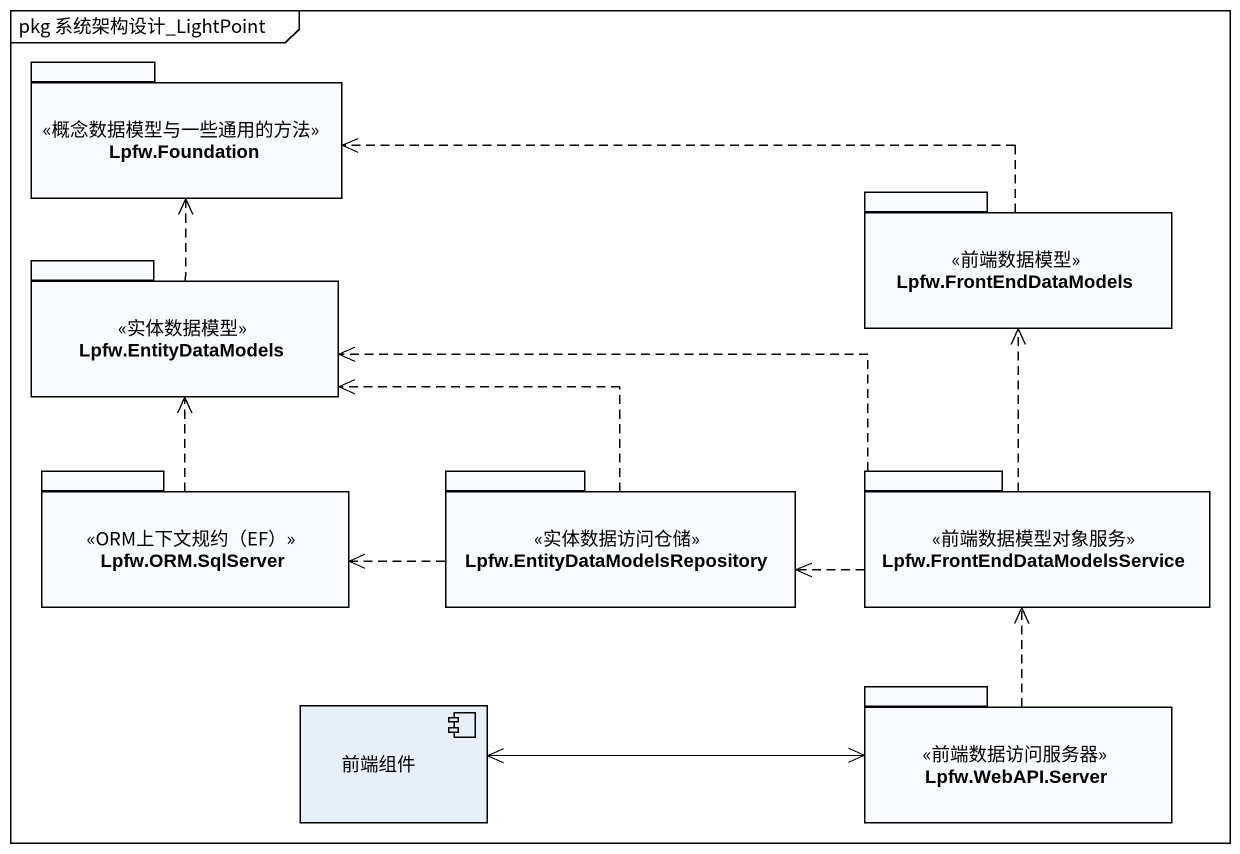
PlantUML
@startuml
mainframe pkg 系统架构设计_LightPoint
package "Lpfw.Foundation" as Lpfw_Foundation <<概念数据模型与一些通用的方法>> {
}
package "Lpfw.FrontEndDataModels" as Lpfw_FrontEndDataModels <<前端数据模型>> {
}
package "Lpfw.EntityDataModels" as Lpfw_EntityDataModels <<实体数据模型>> {
}
package "Lpfw.ORM.SqlServer" as Lpfw_ORM_SqlServer <<ORM上下文规约（EF）>> {
}
package "Lpfw.EntityDataModelsRepository" as Lpfw_EntityDataModelsReposit <<实体数据访问仓储>> {
}
package "Lpfw.FrontEndDataModelsService" as Lpfw_FrontEndDataModelsServi <<前端数据模型对象服务>> {
}
component 前端组件
package "Lpfw.WebAPI.Server" as Lpfw_WebAPI_Server <<前端数据访问服务器>> {
}
Lpfw_FrontEndDataModels .left.> Lpfw_Foundation
Lpfw_EntityDataModels .up.> Lpfw_Foundation
Lpfw_ORM_SqlServer .up.> Lpfw_EntityDataModels
Lpfw_EntityDataModelsReposit .left.> Lpfw_EntityDataModels
Lpfw_EntityDataModelsReposit .left.> Lpfw_ORM_SqlServer
Lpfw_FrontEndDataModelsServi .up.> Lpfw_FrontEndDataModels
Lpfw_FrontEndDataModelsServi .left.> Lpfw_EntityDataModels
Lpfw_FrontEndDataModelsServi .left.> Lpfw_EntityDataModelsReposit
前端组件 <-right-> Lpfw_WebAPI_Server
Lpfw_WebAPI_Server .up.> Lpfw_FrontEndDataModelsServi
@enduml
